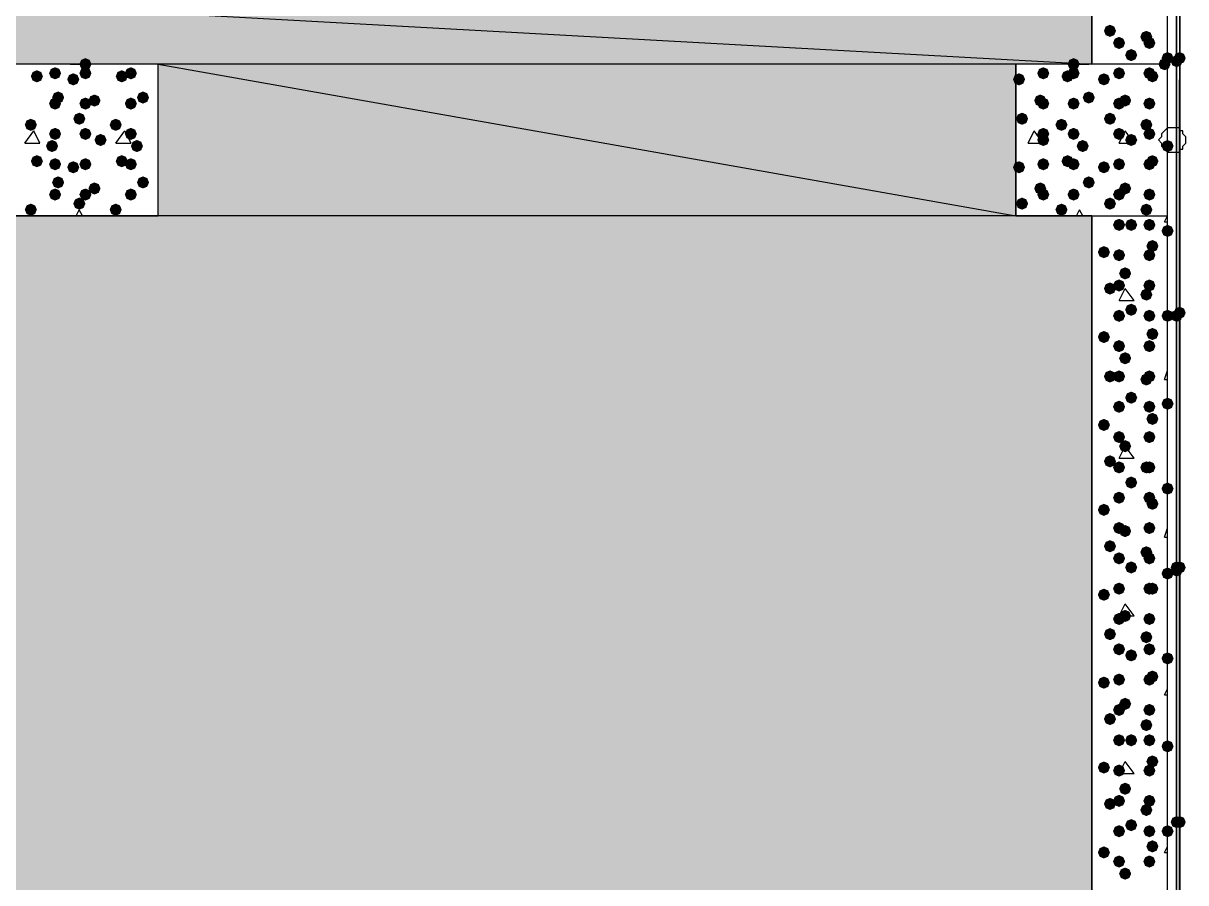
# Model space of a CAD drawing. Header units: millimetres. Extents: x 0 to 420, y 0 to 297.
# Drawn here: x 364.68 to 380.92, y 193.55 to 205.55 of the extents above; entities that cross this region are included whole.
import ezdxf

# ---------------------------------------------------------------- set-up
doc = ezdxf.new("R2010")
doc.units = ezdxf.units.MM
doc.layers.get('0').update_dxf_attribs({"linetype": 'CONTINUOUS'})

msp = doc.modelspace()

# ---------------------------------------------------------------- hatches: boundary and pattern name
at = {"true_color": 0x000007}
h = msp.add_hatch(color=0, dxfattribs=at)
h.paths.add_polyline_path([(380.788333, 226.271667), (380.788333, 82.677)], flags=0)
h.paths.add_polyline_path([(380.788333, 82.677), (380.788333, 226.271667)], flags=0)
at = {"true_color": 0x000008}
h = msp.add_hatch(color=0, dxfattribs=at)
h.paths.add_polyline_path([(379.603, 224.070333), (33.528, 224.070333), (379.603, 204.978)], flags=0)
h.paths.add_polyline_path([(33.528, 224.070333), (379.603, 204.978), (33.528, 204.978)], flags=0)
for points in [[(379.941667, 205.443667), (379.916796, 205.383871), (379.857, 205.359), (379.797204, 205.383871), (379.772333, 205.443667), (379.797204, 205.503462), (379.857, 205.528333), (379.916796, 205.503463)], [(380.449667, 205.359), (380.424796, 205.299204), (380.365, 205.274333), (380.305204, 205.299204), (380.280333, 205.359), (380.305204, 205.418796), (380.365, 205.443667), (380.424796, 205.418796)], [(380.068667, 205.274333), (380.043796, 205.214538), (379.984, 205.189667), (379.924204, 205.214538), (379.899333, 205.274333), (379.924204, 205.334129), (379.984, 205.359), (380.043796, 205.334129)], [(380.492, 205.274333), (380.467129, 205.214538), (380.407333, 205.189667), (380.347538, 205.214538), (380.322667, 205.274333), (380.347537, 205.334129), (380.407333, 205.359), (380.467129, 205.334129)], [(380.238, 205.105), (380.213129, 205.045204), (380.153333, 205.020333), (380.093538, 205.045204), (380.068667, 205.105), (380.093537, 205.164796), (380.153333, 205.189667), (380.213129, 205.164796)], [(380.746, 205.062667), (380.721129, 205.002871), (380.661333, 204.978), (380.601537, 205.002871), (380.576667, 205.062667), (380.601537, 205.122462), (380.661333, 205.147333), (380.721129, 205.122463)], [(380.068667, 202.734333), (380.043796, 202.674537), (379.984, 202.649667), (379.924204, 202.674537), (379.899333, 202.734333), (379.924204, 202.794129), (379.984, 202.819), (380.043796, 202.794129)], [(380.238, 202.734333), (380.213129, 202.674537), (380.153333, 202.649667), (380.093538, 202.674537), (380.068667, 202.734333), (380.093537, 202.794129), (380.153333, 202.819), (380.213129, 202.794129)], [(380.492, 202.734333), (380.467129, 202.674537), (380.407333, 202.649667), (380.347538, 202.674537), (380.322667, 202.734333), (380.347537, 202.794129), (380.407333, 202.819), (380.467129, 202.794129)], [(380.746, 202.649667), (380.721129, 202.589871), (380.661333, 202.565), (380.601537, 202.589871), (380.576667, 202.649667), (380.601537, 202.709462), (380.661333, 202.734333), (380.721129, 202.709463)], [(380.534333, 202.438), (380.509462, 202.378204), (380.449667, 202.353333), (380.389871, 202.378204), (380.365, 202.438), (380.389871, 202.497796), (380.449667, 202.522667), (380.509462, 202.497796)], [(379.857, 202.353333), (379.832129, 202.293537), (379.772333, 202.268667), (379.712538, 202.293537), (379.687667, 202.353333), (379.712537, 202.413129), (379.772333, 202.438), (379.832129, 202.413129)], [(380.068667, 202.311), (380.043796, 202.251204), (379.984, 202.226333), (379.924204, 202.251204), (379.899333, 202.311), (379.924204, 202.370796), (379.984, 202.395667), (380.043796, 202.370796)], [(380.492, 202.311), (380.467129, 202.251204), (380.407333, 202.226333), (380.347538, 202.251204), (380.322667, 202.311), (380.347537, 202.370796), (380.407333, 202.395667), (380.467129, 202.370796)], [(380.153333, 202.057), (380.128462, 201.997204), (380.068667, 201.972333), (380.008871, 201.997204), (379.984, 202.057), (380.008871, 202.116796), (380.068667, 202.141667), (380.128462, 202.116796)], [(380.068667, 201.887667), (380.043796, 201.827871), (379.984, 201.803), (379.924204, 201.827871), (379.899333, 201.887667), (379.924204, 201.947462), (379.984, 201.972333), (380.043796, 201.947463)], [(380.492, 201.887667), (380.467129, 201.827871), (380.407333, 201.803), (380.347538, 201.827871), (380.322667, 201.887667), (380.347537, 201.947462), (380.407333, 201.972333), (380.467129, 201.947463)], [(379.941667, 201.845333), (379.916796, 201.785537), (379.857, 201.760667), (379.797204, 201.785537), (379.772333, 201.845333), (379.797204, 201.905129), (379.857, 201.93), (379.916796, 201.905129)], [(380.449667, 201.760667), (380.424796, 201.700871), (380.365, 201.676), (380.305204, 201.700871), (380.280333, 201.760667), (380.305204, 201.820462), (380.365, 201.845333), (380.424796, 201.820463)], [(380.068667, 201.464333), (380.043796, 201.404538), (379.984, 201.379667), (379.924204, 201.404538), (379.899333, 201.464333), (379.924204, 201.524129), (379.984, 201.549), (380.043796, 201.524129)], [(380.238, 201.549), (380.213129, 201.489204), (380.153333, 201.464333), (380.093538, 201.489204), (380.068667, 201.549), (380.093537, 201.608796), (380.153333, 201.633667), (380.213129, 201.608796)], [(380.492, 201.464333), (380.467129, 201.404538), (380.407333, 201.379667), (380.347538, 201.404538), (380.322667, 201.464333), (380.347537, 201.524129), (380.407333, 201.549), (380.467129, 201.524129)], [(380.746, 201.464333), (380.721129, 201.404538), (380.661333, 201.379667), (380.601537, 201.404538), (380.576667, 201.464333), (380.601537, 201.524129), (380.661333, 201.549), (380.721129, 201.524129)], [(379.857, 201.168), (379.832129, 201.108204), (379.772333, 201.083333), (379.712538, 201.108204), (379.687667, 201.168), (379.712537, 201.227796), (379.772333, 201.252667), (379.832129, 201.227796)], [(380.534333, 201.210333), (380.509462, 201.150537), (380.449667, 201.125667), (380.389871, 201.150537), (380.365, 201.210333), (380.389871, 201.270129), (380.449667, 201.295), (380.509462, 201.270129)], [(380.068667, 201.041), (380.043796, 200.981204), (379.984, 200.956333), (379.924204, 200.981204), (379.899333, 201.041), (379.924204, 201.100796), (379.984, 201.125667), (380.043796, 201.100796)], [(380.492, 201.041), (380.467129, 200.981204), (380.407333, 200.956333), (380.347538, 200.981204), (380.322667, 201.041), (380.347537, 201.100796), (380.407333, 201.125667), (380.467129, 201.100796)], [(380.153333, 200.871667), (380.128462, 200.811871), (380.068667, 200.787), (380.008871, 200.811871), (379.984, 200.871667), (380.008871, 200.931462), (380.068667, 200.956333), (380.128462, 200.931463)], [(379.941667, 200.617667), (379.916796, 200.557871), (379.857, 200.533), (379.797204, 200.557871), (379.772333, 200.617667), (379.797204, 200.677462), (379.857, 200.702333), (379.916796, 200.677463)], [(380.068667, 200.617667), (380.043796, 200.557871), (379.984, 200.533), (379.924204, 200.557871), (379.899333, 200.617667), (379.924204, 200.677462), (379.984, 200.702333), (380.043796, 200.677463)], [(380.492, 200.617667), (380.467129, 200.557871), (380.407333, 200.533), (380.347538, 200.557871), (380.322667, 200.617667), (380.347537, 200.677462), (380.407333, 200.702333), (380.467129, 200.677463)], [(380.449667, 200.575333), (380.424796, 200.515537), (380.365, 200.490667), (380.305204, 200.515537), (380.280333, 200.575333), (380.305204, 200.635129), (380.365, 200.66), (380.424796, 200.635129)], [(380.238, 200.321333), (380.213129, 200.261537), (380.153333, 200.236667), (380.093538, 200.261537), (380.068667, 200.321333), (380.093537, 200.381129), (380.153333, 200.406), (380.213129, 200.381129)], [(380.068667, 200.194333), (380.043796, 200.134537), (379.984, 200.109667), (379.924204, 200.134537), (379.899333, 200.194333), (379.924204, 200.254129), (379.984, 200.279), (380.043796, 200.254129)], [(380.492, 200.194333), (380.467129, 200.134537), (380.407333, 200.109667), (380.347538, 200.134537), (380.322667, 200.194333), (380.347537, 200.254129), (380.407333, 200.279), (380.467129, 200.254129)], [(380.746, 200.236667), (380.721129, 200.176871), (380.661333, 200.152), (380.601537, 200.176871), (380.576667, 200.236667), (380.601537, 200.296462), (380.661333, 200.321333), (380.721129, 200.296463)], [(379.857, 199.940333), (379.832129, 199.880537), (379.772333, 199.855667), (379.712538, 199.880537), (379.687667, 199.940333), (379.712537, 200.000129), (379.772333, 200.025), (379.832129, 200.000129)], [(380.534333, 200.025), (380.509462, 199.965204), (380.449667, 199.940333), (380.389871, 199.965204), (380.365, 200.025), (380.389871, 200.084796), (380.449667, 200.109667), (380.509462, 200.084796)], [(380.068667, 199.771), (380.043796, 199.711204), (379.984, 199.686333), (379.924204, 199.711204), (379.899333, 199.771), (379.924204, 199.830796), (379.984, 199.855667), (380.043796, 199.830796)], [(380.492, 199.771), (380.467129, 199.711204), (380.407333, 199.686333), (380.347538, 199.711204), (380.322667, 199.771), (380.347537, 199.830796), (380.407333, 199.855667), (380.467129, 199.830796)], [(380.153333, 199.644), (380.128462, 199.584204), (380.068667, 199.559333), (380.008871, 199.584204), (379.984, 199.644), (380.008871, 199.703796), (380.068667, 199.728667), (380.128462, 199.703796)], [(379.941667, 199.432333), (379.916796, 199.372537), (379.857, 199.347667), (379.797204, 199.372537), (379.772333, 199.432333), (379.797204, 199.492129), (379.857, 199.517), (379.916796, 199.492129)], [(380.068667, 199.347667), (380.043796, 199.287871), (379.984, 199.263), (379.924204, 199.287871), (379.899333, 199.347667), (379.924204, 199.407462), (379.984, 199.432333), (380.043796, 199.407463)], [(380.449667, 199.347667), (380.424796, 199.287871), (380.365, 199.263), (380.305204, 199.287871), (380.280333, 199.347667), (380.305204, 199.407462), (380.365, 199.432333), (380.424796, 199.407463)], [(380.492, 199.347667), (380.467129, 199.287871), (380.407333, 199.263), (380.347538, 199.287871), (380.322667, 199.347667), (380.347537, 199.407462), (380.407333, 199.432333), (380.467129, 199.407463)], [(380.238, 199.136), (380.213129, 199.076204), (380.153333, 199.051333), (380.093538, 199.076204), (380.068667, 199.136), (380.093537, 199.195796), (380.153333, 199.220667), (380.213129, 199.195796)], [(380.746, 199.051333), (380.721129, 198.991537), (380.661333, 198.966667), (380.601537, 198.991537), (380.576667, 199.051333), (380.601537, 199.111129), (380.661333, 199.136), (380.721129, 199.111129)], [(380.068667, 198.924333), (380.043796, 198.864537), (379.984, 198.839667), (379.924204, 198.864537), (379.899333, 198.924333), (379.924204, 198.984129), (379.984, 199.009), (380.043796, 198.984129)], [(380.492, 198.924333), (380.467129, 198.864537), (380.407333, 198.839667), (380.347538, 198.864537), (380.322667, 198.924333), (380.347537, 198.984129), (380.407333, 199.009), (380.467129, 198.984129)], [(380.534333, 198.839667), (380.509462, 198.779871), (380.449667, 198.755), (380.389871, 198.779871), (380.365, 198.839667), (380.389871, 198.899462), (380.449667, 198.924333), (380.509462, 198.899463)], [(379.857, 198.755), (379.832129, 198.695204), (379.772333, 198.670333), (379.712538, 198.695204), (379.687667, 198.755), (379.712537, 198.814796), (379.772333, 198.839667), (379.832129, 198.814796)], [(380.068667, 198.501), (380.043796, 198.441204), (379.984, 198.416333), (379.924204, 198.441204), (379.899333, 198.501), (379.924204, 198.560796), (379.984, 198.585667), (380.043796, 198.560796)], [(380.492, 198.501), (380.467129, 198.441204), (380.407333, 198.416333), (380.347538, 198.441204), (380.322667, 198.501), (380.347537, 198.560796), (380.407333, 198.585667), (380.467129, 198.560796)], [(380.153333, 198.458667), (380.128462, 198.398871), (380.068667, 198.374), (380.008871, 198.398871), (379.984, 198.458667), (380.008871, 198.518462), (380.068667, 198.543333), (380.128462, 198.518463)], [(379.941667, 198.247), (379.916796, 198.187204), (379.857, 198.162333), (379.797204, 198.187204), (379.772333, 198.247), (379.797204, 198.306796), (379.857, 198.331667), (379.916796, 198.306796)], [(380.449667, 198.162333), (380.424796, 198.102537), (380.365, 198.077667), (380.305204, 198.102537), (380.280333, 198.162333), (380.305204, 198.222129), (380.365, 198.247), (380.424796, 198.222129)], [(380.068667, 198.077667), (380.043796, 198.017871), (379.984, 197.993), (379.924204, 198.017871), (379.899333, 198.077667), (379.924204, 198.137462), (379.984, 198.162333), (380.043796, 198.137463)], [(380.492, 198.077667), (380.467129, 198.017871), (380.407333, 197.993), (380.347538, 198.017871), (380.322667, 198.077667), (380.347537, 198.137462), (380.407333, 198.162333), (380.467129, 198.137463)], [(380.238, 197.950667), (380.213129, 197.890871), (380.153333, 197.866), (380.093538, 197.890871), (380.068667, 197.950667), (380.093537, 198.010462), (380.153333, 198.035333), (380.213129, 198.010463)], [(380.746, 197.866), (380.721129, 197.806204), (380.661333, 197.781333), (380.601537, 197.806204), (380.576667, 197.866), (380.601537, 197.925796), (380.661333, 197.950667), (380.721129, 197.925796)], [(379.857, 197.569667), (379.832129, 197.509871), (379.772333, 197.485), (379.712538, 197.509871), (379.687667, 197.569667), (379.712537, 197.629462), (379.772333, 197.654333), (379.832129, 197.629463)], [(380.068667, 197.654333), (380.043796, 197.594538), (379.984, 197.569667), (379.924204, 197.594538), (379.899333, 197.654333), (379.924204, 197.714129), (379.984, 197.739), (380.043796, 197.714129)], [(380.492, 197.654333), (380.467129, 197.594538), (380.407333, 197.569667), (380.347538, 197.594538), (380.322667, 197.654333), (380.347537, 197.714129), (380.407333, 197.739), (380.467129, 197.714129)], [(380.534333, 197.654333), (380.509462, 197.594538), (380.449667, 197.569667), (380.389871, 197.594538), (380.365, 197.654333), (380.389871, 197.714129), (380.449667, 197.739), (380.509462, 197.714129)], [(380.068667, 197.231), (380.043796, 197.171204), (379.984, 197.146333), (379.924204, 197.171204), (379.899333, 197.231), (379.924204, 197.290796), (379.984, 197.315667), (380.043796, 197.290796)], [(380.153333, 197.273333), (380.128462, 197.213537), (380.068667, 197.188667), (380.008871, 197.213537), (379.984, 197.273333), (380.008871, 197.333129), (380.068667, 197.358), (380.128462, 197.333129)], [(380.492, 197.231), (380.467129, 197.171204), (380.407333, 197.146333), (380.347538, 197.171204), (380.322667, 197.231), (380.347537, 197.290796), (380.407333, 197.315667), (380.467129, 197.290796)], [(379.941667, 197.019333), (379.916796, 196.959537), (379.857, 196.934667), (379.797204, 196.959537), (379.772333, 197.019333), (379.797204, 197.079129), (379.857, 197.104), (379.916796, 197.079129)], [(380.449667, 196.977), (380.424796, 196.917204), (380.365, 196.892333), (380.305204, 196.917204), (380.280333, 196.977), (380.305204, 197.036796), (380.365, 197.061667), (380.424796, 197.036796)], [(380.068667, 196.807667), (380.043796, 196.747871), (379.984, 196.723), (379.924204, 196.747871), (379.899333, 196.807667), (379.924204, 196.867462), (379.984, 196.892333), (380.043796, 196.867463)], [(380.238, 196.723), (380.213129, 196.663204), (380.153333, 196.638333), (380.093538, 196.663204), (380.068667, 196.723), (380.093537, 196.782796), (380.153333, 196.807667), (380.213129, 196.782796)], [(380.492, 196.807667), (380.467129, 196.747871), (380.407333, 196.723), (380.347538, 196.747871), (380.322667, 196.807667), (380.347537, 196.867462), (380.407333, 196.892333), (380.467129, 196.867463)], [(380.746, 196.680667), (380.721129, 196.620871), (380.661333, 196.596), (380.601537, 196.620871), (380.576667, 196.680667), (380.601537, 196.740462), (380.661333, 196.765333), (380.721129, 196.740463)], [(380.068667, 196.384333), (380.043796, 196.324537), (379.984, 196.299667), (379.924204, 196.324537), (379.899333, 196.384333), (379.924204, 196.444129), (379.984, 196.469), (380.043796, 196.444129)], [(380.492, 196.384333), (380.467129, 196.324537), (380.407333, 196.299667), (380.347538, 196.324537), (380.322667, 196.384333), (380.347537, 196.444129), (380.407333, 196.469), (380.467129, 196.444129)], [(380.534333, 196.426667), (380.509462, 196.366871), (380.449667, 196.342), (380.389871, 196.366871), (380.365, 196.426667), (380.389871, 196.486462), (380.449667, 196.511333), (380.509462, 196.486463)], [(379.857, 196.342), (379.832129, 196.282204), (379.772333, 196.257333), (379.712538, 196.282204), (379.687667, 196.342), (379.712537, 196.401796), (379.772333, 196.426667), (379.832129, 196.401796)], [(380.153333, 196.045667), (380.128462, 195.985871), (380.068667, 195.961), (380.008871, 195.985871), (379.984, 196.045667), (380.008871, 196.105462), (380.068667, 196.130333), (380.128462, 196.105463)], [(380.068667, 195.961), (380.043796, 195.901204), (379.984, 195.876333), (379.924204, 195.901204), (379.899333, 195.961), (379.924204, 196.020796), (379.984, 196.045667), (380.043796, 196.020796)], [(380.492, 195.961), (380.467129, 195.901204), (380.407333, 195.876333), (380.347538, 195.901204), (380.322667, 195.961), (380.347537, 196.020796), (380.407333, 196.045667), (380.467129, 196.020796)], [(379.941667, 195.834), (379.916796, 195.774204), (379.857, 195.749333), (379.797204, 195.774204), (379.772333, 195.834), (379.797204, 195.893796), (379.857, 195.918667), (379.916796, 195.893796)], [(380.449667, 195.749333), (380.424796, 195.689537), (380.365, 195.664667), (380.305204, 195.689537), (380.280333, 195.749333), (380.305204, 195.809129), (380.365, 195.834), (380.424796, 195.809129)], [(380.068667, 195.537667), (380.043796, 195.477871), (379.984, 195.453), (379.924204, 195.477871), (379.899333, 195.537667), (379.924204, 195.597462), (379.984, 195.622333), (380.043796, 195.597463)], [(380.238, 195.537667), (380.213129, 195.477871), (380.153333, 195.453), (380.093538, 195.477871), (380.068667, 195.537667), (380.093537, 195.597462), (380.153333, 195.622333), (380.213129, 195.597463)], [(380.492, 195.537667), (380.467129, 195.477871), (380.407333, 195.453), (380.347538, 195.477871), (380.322667, 195.537667), (380.347537, 195.597462), (380.407333, 195.622333), (380.467129, 195.597463)], [(380.746, 195.453), (380.721129, 195.393204), (380.661333, 195.368333), (380.601537, 195.393204), (380.576667, 195.453), (380.601537, 195.512796), (380.661333, 195.537667), (380.721129, 195.512796)], [(380.534333, 195.241333), (380.509462, 195.181537), (380.449667, 195.156667), (380.389871, 195.181537), (380.365, 195.241333), (380.389871, 195.301129), (380.449667, 195.326), (380.509462, 195.301129)], [(379.857, 195.156667), (379.832129, 195.096871), (379.772333, 195.072), (379.712538, 195.096871), (379.687667, 195.156667), (379.712537, 195.216462), (379.772333, 195.241333), (379.832129, 195.216463)], [(380.068667, 195.114333), (380.043796, 195.054537), (379.984, 195.029667), (379.924204, 195.054537), (379.899333, 195.114333), (379.924204, 195.174129), (379.984, 195.199), (380.043796, 195.174129)], [(380.492, 195.114333), (380.467129, 195.054537), (380.407333, 195.029667), (380.347538, 195.054537), (380.322667, 195.114333), (380.347537, 195.174129), (380.407333, 195.199), (380.467129, 195.174129)], [(380.153333, 194.860333), (380.128462, 194.800537), (380.068667, 194.775667), (380.008871, 194.800537), (379.984, 194.860333), (380.008871, 194.920129), (380.068667, 194.945), (380.128462, 194.920129)], [(379.941667, 194.648667), (379.916796, 194.588871), (379.857, 194.564), (379.797204, 194.588871), (379.772333, 194.648667), (379.797204, 194.708462), (379.857, 194.733333), (379.916796, 194.708463)], [(380.068667, 194.691), (380.043796, 194.631204), (379.984, 194.606333), (379.924204, 194.631204), (379.899333, 194.691), (379.924204, 194.750796), (379.984, 194.775667), (380.043796, 194.750796)], [(380.492, 194.691), (380.467129, 194.631204), (380.407333, 194.606333), (380.347538, 194.631204), (380.322667, 194.691), (380.347537, 194.750796), (380.407333, 194.775667), (380.467129, 194.750796)], [(380.449667, 194.564), (380.424796, 194.504204), (380.365, 194.479333), (380.305204, 194.504204), (380.280333, 194.564), (380.305204, 194.623796), (380.365, 194.648667), (380.424796, 194.623796)], [(380.068667, 194.267667), (380.043796, 194.207871), (379.984, 194.183), (379.924204, 194.207871), (379.899333, 194.267667), (379.924204, 194.327462), (379.984, 194.352333), (380.043796, 194.327463)], [(380.238, 194.352333), (380.213129, 194.292537), (380.153333, 194.267667), (380.093538, 194.292537), (380.068667, 194.352333), (380.093537, 194.412129), (380.153333, 194.437), (380.213129, 194.412129)], [(380.492, 194.267667), (380.467129, 194.207871), (380.407333, 194.183), (380.347538, 194.207871), (380.322667, 194.267667), (380.347537, 194.327462), (380.407333, 194.352333), (380.467129, 194.327463)], [(380.746, 194.267667), (380.721129, 194.207871), (380.661333, 194.183), (380.601537, 194.207871), (380.576667, 194.267667), (380.601537, 194.327462), (380.661333, 194.352333), (380.721129, 194.327463)], [(379.857, 193.971333), (379.832129, 193.911537), (379.772333, 193.886667), (379.712538, 193.911537), (379.687667, 193.971333), (379.712537, 194.031129), (379.772333, 194.056), (379.832129, 194.031129)], [(380.534333, 194.056), (380.509462, 193.996204), (380.449667, 193.971333), (380.389871, 193.996204), (380.365, 194.056), (380.389871, 194.115796), (380.449667, 194.140667), (380.509462, 194.115796)], [(380.068667, 193.844333), (380.043796, 193.784538), (379.984, 193.759667), (379.924204, 193.784538), (379.899333, 193.844333), (379.924204, 193.904129), (379.984, 193.929), (380.043796, 193.904129)], [(380.492, 193.844333), (380.467129, 193.784538), (380.407333, 193.759667), (380.347538, 193.784538), (380.322667, 193.844333), (380.347537, 193.904129), (380.407333, 193.929), (380.467129, 193.904129)], [(380.153333, 193.675), (380.128462, 193.615204), (380.068667, 193.590333), (380.008871, 193.615204), (379.984, 193.675), (380.008871, 193.734796), (380.068667, 193.759667), (380.128462, 193.734796)]]:
    msp.add_hatch(color=0, dxfattribs=at).paths.add_polyline_path(points, flags=0)
at = {"true_color": 0x000007}
for points in [[(365.633, 204.978), (365.608129, 204.918204), (365.548333, 204.893333), (365.488538, 204.918204), (365.463667, 204.978), (365.488537, 205.037796), (365.548333, 205.062667), (365.608129, 205.037796)], [(379.433667, 204.978), (379.408796, 204.918204), (379.349, 204.893333), (379.289204, 204.918204), (379.264333, 204.978), (379.289204, 205.037796), (379.349, 205.062667), (379.408796, 205.037796)], [(380.703667, 204.978), (380.678796, 204.918204), (380.619, 204.893333), (380.559204, 204.918204), (380.534333, 204.978), (380.559204, 205.037796), (380.619, 205.062667), (380.678796, 205.037796)], [(364.955667, 204.808667), (364.930796, 204.748871), (364.871, 204.724), (364.811204, 204.748871), (364.786333, 204.808667), (364.811204, 204.868462), (364.871, 204.893333), (364.930796, 204.868463)], [(365.209667, 204.851), (365.184796, 204.791204), (365.125, 204.766333), (365.065204, 204.791204), (365.040333, 204.851), (365.065204, 204.910796), (365.125, 204.935667), (365.184796, 204.910796)], [(365.633, 204.851), (365.608129, 204.791204), (365.548333, 204.766333), (365.488538, 204.791204), (365.463667, 204.851), (365.488537, 204.910796), (365.548333, 204.935667), (365.608129, 204.910796)], [(366.141, 204.808667), (366.116129, 204.748871), (366.056333, 204.724), (365.996537, 204.748871), (365.971667, 204.808667), (365.996537, 204.868462), (366.056333, 204.893333), (366.116129, 204.868463)], [(366.268, 204.851), (366.243129, 204.791204), (366.183333, 204.766333), (366.123538, 204.791204), (366.098667, 204.851), (366.123537, 204.910796), (366.183333, 204.935667), (366.243129, 204.910796)], [(379.010333, 204.851), (378.985463, 204.791204), (378.925667, 204.766333), (378.865871, 204.791204), (378.841, 204.851), (378.865871, 204.910796), (378.925667, 204.935667), (378.985462, 204.910796)], [(379.349, 204.808667), (379.324129, 204.748871), (379.264333, 204.724), (379.204538, 204.748871), (379.179667, 204.808667), (379.204537, 204.868462), (379.264333, 204.893333), (379.324129, 204.868463)], [(379.433667, 204.851), (379.408796, 204.791204), (379.349, 204.766333), (379.289204, 204.791204), (379.264333, 204.851), (379.289204, 204.910796), (379.349, 204.935667), (379.408796, 204.910796)], [(380.068667, 204.851), (380.043796, 204.791204), (379.984, 204.766333), (379.924204, 204.791204), (379.899333, 204.851), (379.924204, 204.910796), (379.984, 204.935667), (380.043796, 204.910796)], [(380.492, 204.851), (380.467129, 204.791204), (380.407333, 204.766333), (380.347538, 204.791204), (380.322667, 204.851), (380.347537, 204.910796), (380.407333, 204.935667), (380.467129, 204.910796)], [(380.534333, 204.808667), (380.509462, 204.748871), (380.449667, 204.724), (380.389871, 204.748871), (380.365, 204.808667), (380.389871, 204.868462), (380.449667, 204.893333), (380.509462, 204.868463)], [(365.463667, 204.766333), (365.438796, 204.706537), (365.379, 204.681667), (365.319204, 204.706537), (365.294333, 204.766333), (365.319204, 204.826129), (365.379, 204.851), (365.438796, 204.826129)], [(378.671667, 204.766333), (378.646796, 204.706537), (378.587, 204.681667), (378.527204, 204.706537), (378.502333, 204.766333), (378.527204, 204.826129), (378.587, 204.851), (378.646796, 204.826129)], [(379.857, 204.766333), (379.832129, 204.706537), (379.772333, 204.681667), (379.712538, 204.706537), (379.687667, 204.766333), (379.712537, 204.826129), (379.772333, 204.851), (379.832129, 204.826129)], [(365.252, 204.512333), (365.227129, 204.452537), (365.167333, 204.427667), (365.107538, 204.452537), (365.082667, 204.512333), (365.107537, 204.572129), (365.167333, 204.597), (365.227129, 204.572129)], [(366.437333, 204.512333), (366.412462, 204.452537), (366.352667, 204.427667), (366.292871, 204.452537), (366.268, 204.512333), (366.292871, 204.572129), (366.352667, 204.597), (366.412462, 204.572129)], [(379.645333, 204.512333), (379.620463, 204.452537), (379.560667, 204.427667), (379.500871, 204.452537), (379.476, 204.512333), (379.500871, 204.572129), (379.560667, 204.597), (379.620462, 204.572129)], [(365.209667, 204.427667), (365.184796, 204.367871), (365.125, 204.343), (365.065204, 204.367871), (365.040333, 204.427667), (365.065204, 204.487462), (365.125, 204.512333), (365.184796, 204.487463)], [(365.633, 204.427667), (365.608129, 204.367871), (365.548333, 204.343), (365.488538, 204.367871), (365.463667, 204.427667), (365.488537, 204.487462), (365.548333, 204.512333), (365.608129, 204.487463)], [(365.76, 204.47), (365.735129, 204.410204), (365.675333, 204.385333), (365.615537, 204.410204), (365.590667, 204.47), (365.615537, 204.529796), (365.675333, 204.554667), (365.735129, 204.529796)], [(366.268, 204.427667), (366.243129, 204.367871), (366.183333, 204.343), (366.123538, 204.367871), (366.098667, 204.427667), (366.123537, 204.487462), (366.183333, 204.512333), (366.243129, 204.487463)], [(378.968, 204.47), (378.943129, 204.410204), (378.883333, 204.385333), (378.823537, 204.410204), (378.798667, 204.47), (378.823537, 204.529796), (378.883333, 204.554667), (378.943129, 204.529796)], [(379.010333, 204.427667), (378.985463, 204.367871), (378.925667, 204.343), (378.865871, 204.367871), (378.841, 204.427667), (378.865871, 204.487462), (378.925667, 204.512333), (378.985462, 204.487463)], [(379.433667, 204.427667), (379.408796, 204.367871), (379.349, 204.343), (379.289204, 204.367871), (379.264333, 204.427667), (379.289204, 204.487462), (379.349, 204.512333), (379.408796, 204.487463)], [(380.068667, 204.427667), (380.043796, 204.367871), (379.984, 204.343), (379.924204, 204.367871), (379.899333, 204.427667), (379.924204, 204.487462), (379.984, 204.512333), (380.043796, 204.487463)], [(380.153333, 204.47), (380.128462, 204.410204), (380.068667, 204.385333), (380.008871, 204.410204), (379.984, 204.47), (380.008871, 204.529796), (380.068667, 204.554667), (380.128462, 204.529796)], [(380.492, 204.427667), (380.467129, 204.367871), (380.407333, 204.343), (380.347538, 204.367871), (380.322667, 204.427667), (380.347537, 204.487462), (380.407333, 204.512333), (380.467129, 204.487463)], [(365.548333, 204.216), (365.523462, 204.156204), (365.463667, 204.131333), (365.403871, 204.156204), (365.379, 204.216), (365.403871, 204.275796), (365.463667, 204.300667), (365.523462, 204.275796)], [(378.714, 204.216), (378.689129, 204.156204), (378.629333, 204.131333), (378.569537, 204.156204), (378.544667, 204.216), (378.569537, 204.275796), (378.629333, 204.300667), (378.689129, 204.275796)], [(379.941667, 204.216), (379.916796, 204.156204), (379.857, 204.131333), (379.797204, 204.156204), (379.772333, 204.216), (379.797204, 204.275796), (379.857, 204.300667), (379.916796, 204.275796)], [(364.871, 204.131333), (364.846129, 204.071537), (364.786333, 204.046667), (364.726537, 204.071537), (364.701667, 204.131333), (364.726537, 204.191129), (364.786333, 204.216), (364.846129, 204.191129)], [(365.209667, 204.004333), (365.184796, 203.944537), (365.125, 203.919667), (365.065204, 203.944537), (365.040333, 204.004333), (365.065204, 204.064129), (365.125, 204.089), (365.184796, 204.064129)], [(365.633, 204.004333), (365.608129, 203.944537), (365.548333, 203.919667), (365.488538, 203.944537), (365.463667, 204.004333), (365.488537, 204.064129), (365.548333, 204.089), (365.608129, 204.064129)], [(366.056333, 204.131333), (366.031462, 204.071537), (365.971667, 204.046667), (365.911871, 204.071537), (365.887, 204.131333), (365.911871, 204.191129), (365.971667, 204.216), (366.031462, 204.191129)], [(366.268, 204.004333), (366.243129, 203.944537), (366.183333, 203.919667), (366.123538, 203.944537), (366.098667, 204.004333), (366.123537, 204.064129), (366.183333, 204.089), (366.243129, 204.064129)], [(379.010333, 204.004333), (378.985463, 203.944537), (378.925667, 203.919667), (378.865871, 203.944537), (378.841, 204.004333), (378.865871, 204.064129), (378.925667, 204.089), (378.985462, 204.064129)], [(379.264333, 204.131333), (379.239462, 204.071537), (379.179667, 204.046667), (379.119871, 204.071537), (379.095, 204.131333), (379.119871, 204.191129), (379.179667, 204.216), (379.239462, 204.191129)], [(379.433667, 204.004333), (379.408796, 203.944537), (379.349, 203.919667), (379.289204, 203.944537), (379.264333, 204.004333), (379.289204, 204.064129), (379.349, 204.089), (379.408796, 204.064129)], [(380.068667, 204.004333), (380.043796, 203.944537), (379.984, 203.919667), (379.924204, 203.944537), (379.899333, 204.004333), (379.924204, 204.064129), (379.984, 204.089), (380.043796, 204.064129)], [(380.449667, 204.131333), (380.424796, 204.071537), (380.365, 204.046667), (380.305204, 204.071537), (380.280333, 204.131333), (380.305204, 204.191129), (380.365, 204.216), (380.424796, 204.191129)], [(380.492, 204.004333), (380.467129, 203.944537), (380.407333, 203.919667), (380.347538, 203.944537), (380.322667, 204.004333), (380.347537, 204.064129), (380.407333, 204.089), (380.467129, 204.064129)], [(365.167333, 203.835), (365.142462, 203.775204), (365.082667, 203.750333), (365.022871, 203.775204), (364.998, 203.835), (365.022871, 203.894796), (365.082667, 203.919667), (365.142462, 203.894796)], [(365.844667, 203.919667), (365.819796, 203.859871), (365.76, 203.835), (365.700204, 203.859871), (365.675333, 203.919667), (365.700204, 203.979462), (365.76, 204.004333), (365.819796, 203.979463)], [(366.352667, 203.835), (366.327796, 203.775204), (366.268, 203.750333), (366.208204, 203.775204), (366.183333, 203.835), (366.208204, 203.894796), (366.268, 203.919667), (366.327796, 203.894796)], [(379.010333, 203.919667), (378.985463, 203.859871), (378.925667, 203.835), (378.865871, 203.859871), (378.841, 203.919667), (378.865871, 203.979462), (378.925667, 204.004333), (378.985462, 203.979463)], [(379.560667, 203.835), (379.535796, 203.775204), (379.476, 203.750333), (379.416204, 203.775204), (379.391333, 203.835), (379.416204, 203.894796), (379.476, 203.919667), (379.535796, 203.894796)], [(380.238, 203.919667), (380.213129, 203.859871), (380.153333, 203.835), (380.093538, 203.859871), (380.068667, 203.919667), (380.093537, 203.979462), (380.153333, 204.004333), (380.213129, 203.979463)], [(380.746, 203.835), (380.721129, 203.775204), (380.661333, 203.750333), (380.601537, 203.775204), (380.576667, 203.835), (380.601537, 203.894796), (380.661333, 203.919667), (380.721129, 203.894796)], [(364.955667, 203.623333), (364.930796, 203.563538), (364.871, 203.538667), (364.811204, 203.563538), (364.786333, 203.623333), (364.811204, 203.683129), (364.871, 203.708), (364.930796, 203.683129)], [(365.209667, 203.581), (365.184796, 203.521204), (365.125, 203.496333), (365.065204, 203.521204), (365.040333, 203.581), (365.065204, 203.640796), (365.125, 203.665667), (365.184796, 203.640796)], [(365.463667, 203.538667), (365.438796, 203.478871), (365.379, 203.454), (365.319204, 203.478871), (365.294333, 203.538667), (365.319204, 203.598462), (365.379, 203.623333), (365.438796, 203.598463)], [(365.633, 203.581), (365.608129, 203.521204), (365.548333, 203.496333), (365.488538, 203.521204), (365.463667, 203.581), (365.488537, 203.640796), (365.548333, 203.665667), (365.608129, 203.640796)], [(366.141, 203.623333), (366.116129, 203.563538), (366.056333, 203.538667), (365.996537, 203.563538), (365.971667, 203.623333), (365.996537, 203.683129), (366.056333, 203.708), (366.116129, 203.683129)], [(366.268, 203.581), (366.243129, 203.521204), (366.183333, 203.496333), (366.123538, 203.521204), (366.098667, 203.581), (366.123537, 203.640796), (366.183333, 203.665667), (366.243129, 203.640796)], [(378.671667, 203.538667), (378.646796, 203.478871), (378.587, 203.454), (378.527204, 203.478871), (378.502333, 203.538667), (378.527204, 203.598462), (378.587, 203.623333), (378.646796, 203.598463)], [(379.010333, 203.581), (378.985463, 203.521204), (378.925667, 203.496333), (378.865871, 203.521204), (378.841, 203.581), (378.865871, 203.640796), (378.925667, 203.665667), (378.985462, 203.640796)], [(379.349, 203.623333), (379.324129, 203.563538), (379.264333, 203.538667), (379.204538, 203.563538), (379.179667, 203.623333), (379.204537, 203.683129), (379.264333, 203.708), (379.324129, 203.683129)], [(379.433667, 203.581), (379.408796, 203.521204), (379.349, 203.496333), (379.289204, 203.521204), (379.264333, 203.581), (379.289204, 203.640796), (379.349, 203.665667), (379.408796, 203.640796)], [(379.857, 203.538667), (379.832129, 203.478871), (379.772333, 203.454), (379.712538, 203.478871), (379.687667, 203.538667), (379.712537, 203.598462), (379.772333, 203.623333), (379.832129, 203.598463)], [(380.068667, 203.581), (380.043796, 203.521204), (379.984, 203.496333), (379.924204, 203.521204), (379.899333, 203.581), (379.924204, 203.640796), (379.984, 203.665667), (380.043796, 203.640796)], [(380.492, 203.581), (380.467129, 203.521204), (380.407333, 203.496333), (380.347538, 203.521204), (380.322667, 203.581), (380.347537, 203.640796), (380.407333, 203.665667), (380.467129, 203.640796)], [(380.534333, 203.623333), (380.509462, 203.563538), (380.449667, 203.538667), (380.389871, 203.563538), (380.365, 203.623333), (380.389871, 203.683129), (380.449667, 203.708), (380.509462, 203.683129)], [(365.252, 203.327), (365.227129, 203.267204), (365.167333, 203.242333), (365.107538, 203.267204), (365.082667, 203.327), (365.107537, 203.386796), (365.167333, 203.411667), (365.227129, 203.386796)], [(365.76, 203.242333), (365.735129, 203.182537), (365.675333, 203.157667), (365.615537, 203.182537), (365.590667, 203.242333), (365.615537, 203.302129), (365.675333, 203.327), (365.735129, 203.302129)], [(366.437333, 203.327), (366.412462, 203.267204), (366.352667, 203.242333), (366.292871, 203.267204), (366.268, 203.327), (366.292871, 203.386796), (366.352667, 203.411667), (366.412462, 203.386796)], [(378.968, 203.242333), (378.943129, 203.182537), (378.883333, 203.157667), (378.823537, 203.182537), (378.798667, 203.242333), (378.823537, 203.302129), (378.883333, 203.327), (378.943129, 203.302129)], [(379.645333, 203.327), (379.620463, 203.267204), (379.560667, 203.242333), (379.500871, 203.267204), (379.476, 203.327), (379.500871, 203.386796), (379.560667, 203.411667), (379.620462, 203.386796)], [(380.153333, 203.242333), (380.128462, 203.182537), (380.068667, 203.157667), (380.008871, 203.182537), (379.984, 203.242333), (380.008871, 203.302129), (380.068667, 203.327), (380.128462, 203.302129)], [(365.209667, 203.157667), (365.184796, 203.097871), (365.125, 203.073), (365.065204, 203.097871), (365.040333, 203.157667), (365.065204, 203.217462), (365.125, 203.242333), (365.184796, 203.217463)], [(365.548333, 203.030667), (365.523462, 202.970871), (365.463667, 202.946), (365.403871, 202.970871), (365.379, 203.030667), (365.403871, 203.090462), (365.463667, 203.115333), (365.523462, 203.090463)], [(365.633, 203.157667), (365.608129, 203.097871), (365.548333, 203.073), (365.488538, 203.097871), (365.463667, 203.157667), (365.488537, 203.217462), (365.548333, 203.242333), (365.608129, 203.217463)], [(366.268, 203.157667), (366.243129, 203.097871), (366.183333, 203.073), (366.123538, 203.097871), (366.098667, 203.157667), (366.123537, 203.217462), (366.183333, 203.242333), (366.243129, 203.217463)], [(378.714, 203.030667), (378.689129, 202.970871), (378.629333, 202.946), (378.569537, 202.970871), (378.544667, 203.030667), (378.569537, 203.090462), (378.629333, 203.115333), (378.689129, 203.090463)], [(379.010333, 203.157667), (378.985463, 203.097871), (378.925667, 203.073), (378.865871, 203.097871), (378.841, 203.157667), (378.865871, 203.217462), (378.925667, 203.242333), (378.985462, 203.217463)], [(379.433667, 203.157667), (379.408796, 203.097871), (379.349, 203.073), (379.289204, 203.097871), (379.264333, 203.157667), (379.289204, 203.217462), (379.349, 203.242333), (379.408796, 203.217463)], [(379.941667, 203.030667), (379.916796, 202.970871), (379.857, 202.946), (379.797204, 202.970871), (379.772333, 203.030667), (379.797204, 203.090462), (379.857, 203.115333), (379.916796, 203.090463)], [(380.068667, 203.157667), (380.043796, 203.097871), (379.984, 203.073), (379.924204, 203.097871), (379.899333, 203.157667), (379.924204, 203.217462), (379.984, 203.242333), (380.043796, 203.217463)], [(380.492, 203.157667), (380.467129, 203.097871), (380.407333, 203.073), (380.347538, 203.097871), (380.322667, 203.157667), (380.347537, 203.217462), (380.407333, 203.242333), (380.467129, 203.217463)], [(364.871, 202.946), (364.846129, 202.886204), (364.786333, 202.861333), (364.726537, 202.886204), (364.701667, 202.946), (364.726537, 203.005796), (364.786333, 203.030667), (364.846129, 203.005796)], [(366.056333, 202.946), (366.031462, 202.886204), (365.971667, 202.861333), (365.911871, 202.886204), (365.887, 202.946), (365.911871, 203.005796), (365.971667, 203.030667), (366.031462, 203.005796)], [(379.264333, 202.946), (379.239462, 202.886204), (379.179667, 202.861333), (379.119871, 202.886204), (379.095, 202.946), (379.119871, 203.005796), (379.179667, 203.030667), (379.239462, 203.005796)], [(380.449667, 202.946), (380.424796, 202.886204), (380.365, 202.861333), (380.305204, 202.886204), (380.280333, 202.946), (380.305204, 203.005796), (380.365, 203.030667), (380.424796, 203.005796)]]:
    msp.add_hatch(color=0, dxfattribs=at).paths.add_polyline_path(points, flags=0)
at = {"true_color": 0x0000fe}
for points in [[(380.873, 205.020333), (380.848129, 204.960537), (380.788333, 204.935667), (380.728538, 204.960537), (380.703667, 205.020333), (380.728537, 205.080129), (380.788333, 205.105), (380.848129, 205.080129)], [(380.873, 205.020333), (380.848129, 204.960537), (380.788333, 204.935667), (380.728538, 204.960537), (380.703667, 205.020333), (380.728537, 205.080129), (380.788333, 205.105), (380.848129, 205.080129)], [(380.873, 205.020333), (380.848129, 204.960537), (380.788333, 204.935667), (380.728538, 204.960537), (380.703667, 205.020333), (380.728537, 205.080129), (380.788333, 205.105), (380.848129, 205.080129)], [(380.915333, 205.062667), (380.890463, 205.002871), (380.830667, 204.978), (380.770871, 205.002871), (380.746, 205.062667), (380.770871, 205.122462), (380.830667, 205.147333), (380.890462, 205.122463)], [(380.873, 201.464333), (380.848129, 201.404538), (380.788333, 201.379667), (380.728538, 201.404538), (380.703667, 201.464333), (380.728537, 201.524129), (380.788333, 201.549), (380.848129, 201.524129)], [(380.873, 201.464333), (380.848129, 201.404538), (380.788333, 201.379667), (380.728538, 201.404538), (380.703667, 201.464333), (380.728537, 201.524129), (380.788333, 201.549), (380.848129, 201.524129)], [(380.873, 201.464333), (380.848129, 201.404538), (380.788333, 201.379667), (380.728538, 201.404538), (380.703667, 201.464333), (380.728537, 201.524129), (380.788333, 201.549), (380.848129, 201.524129)], [(380.915333, 201.506667), (380.890463, 201.446871), (380.830667, 201.422), (380.770871, 201.446871), (380.746, 201.506667), (380.770871, 201.566462), (380.830667, 201.591333), (380.890462, 201.566463)], [(380.873, 197.950667), (380.848129, 197.890871), (380.788333, 197.866), (380.728538, 197.890871), (380.703667, 197.950667), (380.728537, 198.010462), (380.788333, 198.035333), (380.848129, 198.010463)], [(380.873, 197.908333), (380.848129, 197.848537), (380.788333, 197.823667), (380.728538, 197.848537), (380.703667, 197.908333), (380.728537, 197.968129), (380.788333, 197.993), (380.848129, 197.968129)], [(380.873, 197.908333), (380.848129, 197.848537), (380.788333, 197.823667), (380.728538, 197.848537), (380.703667, 197.908333), (380.728537, 197.968129), (380.788333, 197.993), (380.848129, 197.968129)], [(380.915333, 197.950667), (380.890463, 197.890871), (380.830667, 197.866), (380.770871, 197.890871), (380.746, 197.950667), (380.770871, 198.010462), (380.830667, 198.035333), (380.890462, 198.010463)], [(380.873, 194.394667), (380.848129, 194.334871), (380.788333, 194.31), (380.728538, 194.334871), (380.703667, 194.394667), (380.728537, 194.454462), (380.788333, 194.479333), (380.848129, 194.454463)], [(380.873, 194.394667), (380.848129, 194.334871), (380.788333, 194.31), (380.728538, 194.334871), (380.703667, 194.394667), (380.728537, 194.454462), (380.788333, 194.479333), (380.848129, 194.454463)], [(380.873, 194.394667), (380.848129, 194.334871), (380.788333, 194.31), (380.728538, 194.334871), (380.703667, 194.394667), (380.728537, 194.454462), (380.788333, 194.479333), (380.848129, 194.454463)], [(380.915333, 194.394667), (380.890463, 194.334871), (380.830667, 194.31), (380.770871, 194.334871), (380.746, 194.394667), (380.770871, 194.454462), (380.830667, 194.479333), (380.890462, 194.454463)]]:
    msp.add_hatch(color=0, dxfattribs=at).paths.add_polyline_path(points, flags=0)
at = {"true_color": 0x000008}
h = msp.add_hatch(color=0, dxfattribs=at)
h.paths.add_polyline_path([(378.544667, 204.978), (366.564333, 204.978), (378.544667, 202.861333)], flags=0)
h.paths.add_polyline_path([(366.564333, 204.978), (378.544667, 202.861333), (366.564333, 202.861333)], flags=0)
h = msp.add_hatch(color=0, dxfattribs=at)
h.paths.add_polyline_path([(379.603, 202.861333), (218.228333, 202.861333), (379.603, 183.811333)], flags=0)
h.paths.add_polyline_path([(218.228333, 202.861333), (379.603, 183.811333), (218.228333, 183.811333)], flags=0)

# ---------------------------------------------------------------- linework, layer by layer
at = {"color": 0, "true_color": 0x000007}
for points in [[(380.830667, 82.677), (380.830667, 226.356333), (380.788333, 226.356333)], [(380.788333, 226.314), (380.830667, 226.314), (380.788333, 82.677)], [(380.788333, 226.314), (380.788333, 82.677)], [(380.788333, 82.677), (380.788333, 226.271667), (380.788333, 226.314)], [(380.830667, 226.314), (380.830667, 82.677)], [(380.788333, 226.271667), (380.788333, 82.677)], [(379.603, 224.070333), (379.603, 204.978)], [(380.661333, 204.978), (380.661333, 224.070333)], [(365.336667, 204.978), (365.548333, 204.978)], [(365.336667, 204.978), (365.379, 204.978)], [(379.349, 204.978), (379.560667, 204.978)], [(379.560667, 204.978), (379.518333, 204.978)], [(380.619, 204.978), (380.661333, 204.978)], [(364.701667, 203.877333), (364.828667, 204.046667)], [(364.913333, 203.877333), (364.828667, 204.046667)], [(365.971667, 203.877333), (366.098667, 204.046667), (366.183333, 203.877333)], [(378.714, 203.877333), (378.798667, 204.046667)], [(378.925667, 203.877333), (378.798667, 204.046667)], [(379.984, 203.877333), (380.068667, 204.046667)], [(380.195667, 203.877333), (380.068667, 204.046667)], [(364.701667, 203.877333), (364.913333, 203.877333)], [(365.971667, 203.877333), (366.183333, 203.877333)], [(378.714, 203.877333), (378.925667, 203.877333)], [(379.984, 203.877333), (380.195667, 203.877333)], [(365.421333, 202.861333), (365.463667, 202.946)], [(365.506, 202.861333), (365.463667, 202.946)], [(379.391333, 202.861333), (379.433667, 202.946)], [(379.476, 202.861333), (379.433667, 202.946)], [(379.603, 202.861333), (379.603, 183.811333)], [(380.661333, 202.861333), (380.661333, 202.903667)], [(380.661333, 183.811333), (380.661333, 202.861333)]]:
    msp.add_lwpolyline(points, dxfattribs=at)
for points in [[(380.788333, 226.314), (380.788333, 82.677)], [(380.788333, 226.271667), (380.788333, 82.677)], [(380.788333, 82.677), (380.788333, 226.271667)], [(364.447667, 204.978), (364.447667, 202.861333), (366.564333, 202.861333), (366.564333, 204.978)], [(378.544667, 204.978), (378.544667, 202.861333), (380.661333, 202.861333), (380.661333, 204.978)], [(380.746, 204.089), (380.703667, 204.089), (380.661333, 204.089), (380.619, 204.046667), (380.576667, 204.004333), (380.576667, 203.962), (380.534333, 203.919667), (380.576667, 203.877333), (380.576667, 203.835), (380.619, 203.792667), (380.661333, 203.750333), (380.703667, 203.750333), (380.746, 203.750333), (380.788333, 203.750333), (380.830667, 203.750333), (380.830667, 203.792667), (380.873, 203.792667), (380.873, 203.835), (380.915333, 203.877333), (380.915333, 203.919667), (380.915333, 203.962), (380.873, 204.004333), (380.873, 204.046667), (380.830667, 204.046667), (380.830667, 204.089), (380.788333, 204.089)]]:
    msp.add_lwpolyline(points, close=True, dxfattribs=at)
at = {"color": 0, "true_color": 0x000008}
for points in [[(379.603, 224.070333), (33.528, 224.070333), (379.603, 204.978)], [(33.528, 224.070333), (379.603, 204.978), (33.528, 204.978)], [(378.544667, 204.978), (366.564333, 204.978), (378.544667, 202.861333)], [(366.564333, 204.978), (378.544667, 202.861333), (366.564333, 202.861333)], [(379.603, 202.861333), (218.228333, 202.861333), (379.603, 183.811333)]]:
    msp.add_lwpolyline(points, close=True, dxfattribs=at)
for points in [[(380.619, 204.978), (380.661333, 205.105)], [(380.619, 202.776667), (380.661333, 202.861333)], [(380.619, 202.776667), (380.661333, 202.776667)], [(379.984, 201.676), (380.068667, 201.845333)], [(380.195667, 201.676), (380.068667, 201.845333)], [(379.984, 201.676), (380.195667, 201.676)], [(380.619, 200.575333), (380.661333, 200.702333)], [(380.619, 200.575333), (380.661333, 200.575333)], [(379.984, 199.474667), (380.068667, 199.644)], [(380.195667, 199.474667), (380.068667, 199.644)], [(379.984, 199.474667), (380.195667, 199.474667)], [(380.619, 198.374), (380.661333, 198.501)], [(380.619, 198.374), (380.661333, 198.374)], [(379.984, 197.273333), (380.068667, 197.442667)], [(380.195667, 197.273333), (380.068667, 197.442667)], [(379.984, 197.273333), (380.195667, 197.273333)], [(380.619, 196.172667), (380.661333, 196.257333)], [(380.619, 196.172667), (380.661333, 196.172667)], [(379.984, 195.072), (380.068667, 195.241333)], [(380.195667, 195.072), (380.068667, 195.241333)], [(379.984, 195.072), (380.195667, 195.072)], [(380.619, 193.971333), (380.661333, 194.056)], [(380.619, 193.971333), (380.661333, 193.971333)]]:
    msp.add_lwpolyline(points, dxfattribs=at)

doc.saveas('drawing.dxf')
